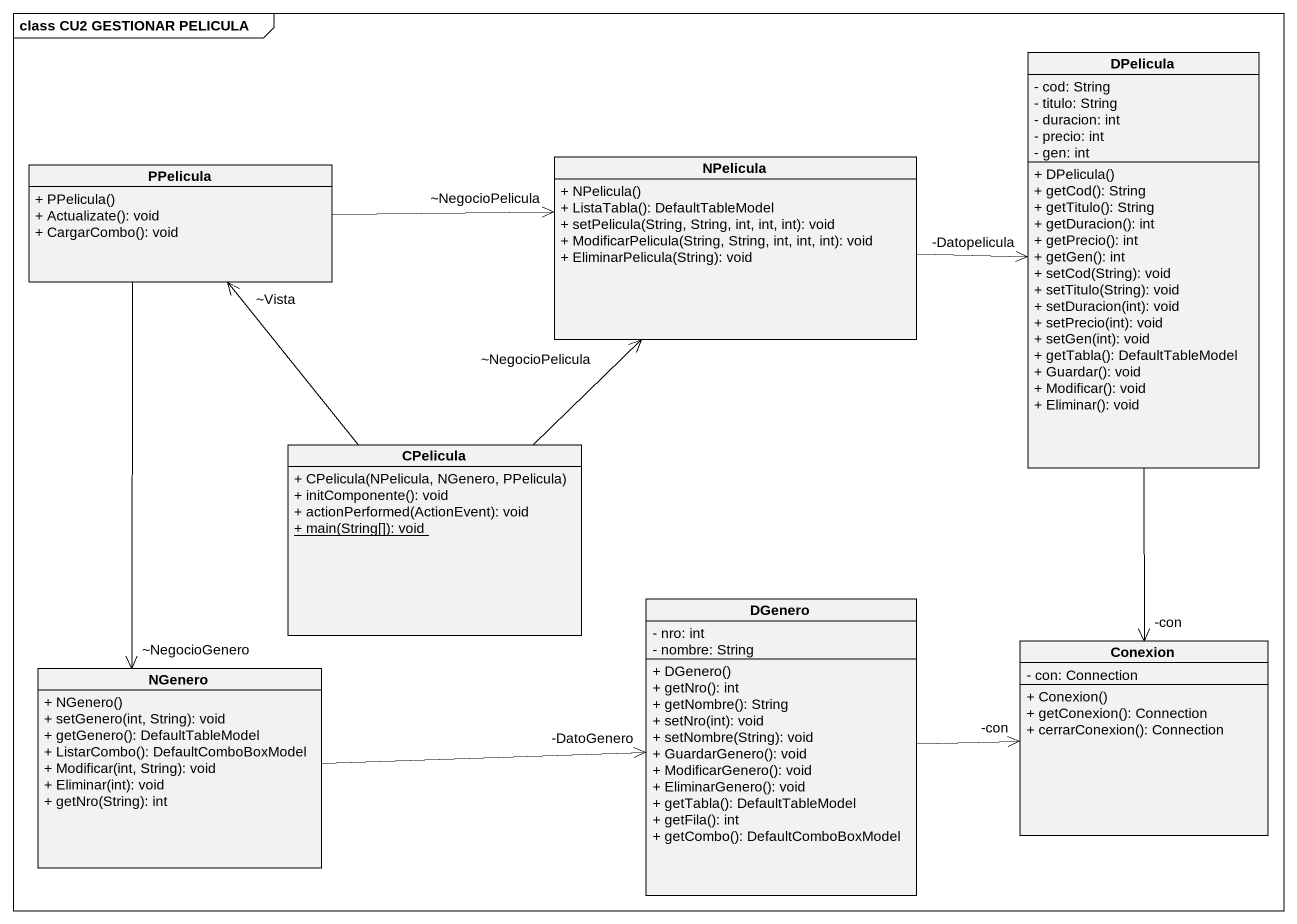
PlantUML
@startuml
mainframe class CU2 GESTIONAR PELICULA
hide circle
hide empty members
skinparam classAttributeIconSize 0
class DPelicula {
  - cod: String
  - titulo: String
  - duracion: int
  - precio: int
  - gen: int
  + DPelicula()
  + getCod(): String
  + getTitulo(): String
  + getDuracion(): int
  + getPrecio(): int
  + getGen(): int
  + setCod(String): void
  + setTitulo(String): void
  + setDuracion(int): void
  + setPrecio(int): void
  + setGen(int): void
  + getTabla(): DefaultTableModel
  + Guardar(): void
  + Modificar(): void
  + Eliminar(): void
}
class PPelicula {
  + PPelicula()
  + Actualizate(): void
  + CargarCombo(): void
}
class NPelicula {
  + NPelicula()
  + ListaTabla(): DefaultTableModel
  + setPelicula(String, String, int, int, int): void
  + ModificarPelicula(String, String, int, int, int): void
  + EliminarPelicula(String): void
}
class CPelicula {
  + CPelicula(NPelicula, NGenero, PPelicula)
  + initComponente(): void
  + actionPerformed(ActionEvent): void
  {static} + main(String[]): void
}
class DGenero {
  - nro: int
  - nombre: String
  + DGenero()
  + getNro(): int
  + getNombre(): String
  + setNro(int): void
  + setNombre(String): void
  + GuardarGenero(): void
  + ModificarGenero(): void
  + EliminarGenero(): void
  + getTabla(): DefaultTableModel
  + getFila(): int
  + getCombo(): DefaultComboBoxModel
}
class Conexion {
  - con: Connection
  + Conexion()
  + getConexion(): Connection
  + cerrarConexion(): Connection
}
class NGenero {
  + NGenero()
  + setGenero(int, String): void
  + getGenero(): DefaultTableModel
  + ListarCombo(): DefaultComboBoxModel
  + Modificar(int, String): void
  + Eliminar(int): void
  + getNro(String): int
}
DPelicula --> "-con" Conexion
PPelicula -right-> "~NegocioPelicula" NPelicula
PPelicula --> "~NegocioGenero" NGenero
NPelicula -right-> "-Datopelicula" DPelicula
CPelicula -up-> "~Vista" PPelicula
CPelicula -up-> "~NegocioPelicula" NPelicula
DGenero -right-> "-con" Conexion
NGenero -right-> "-DatoGenero" DGenero
@enduml
